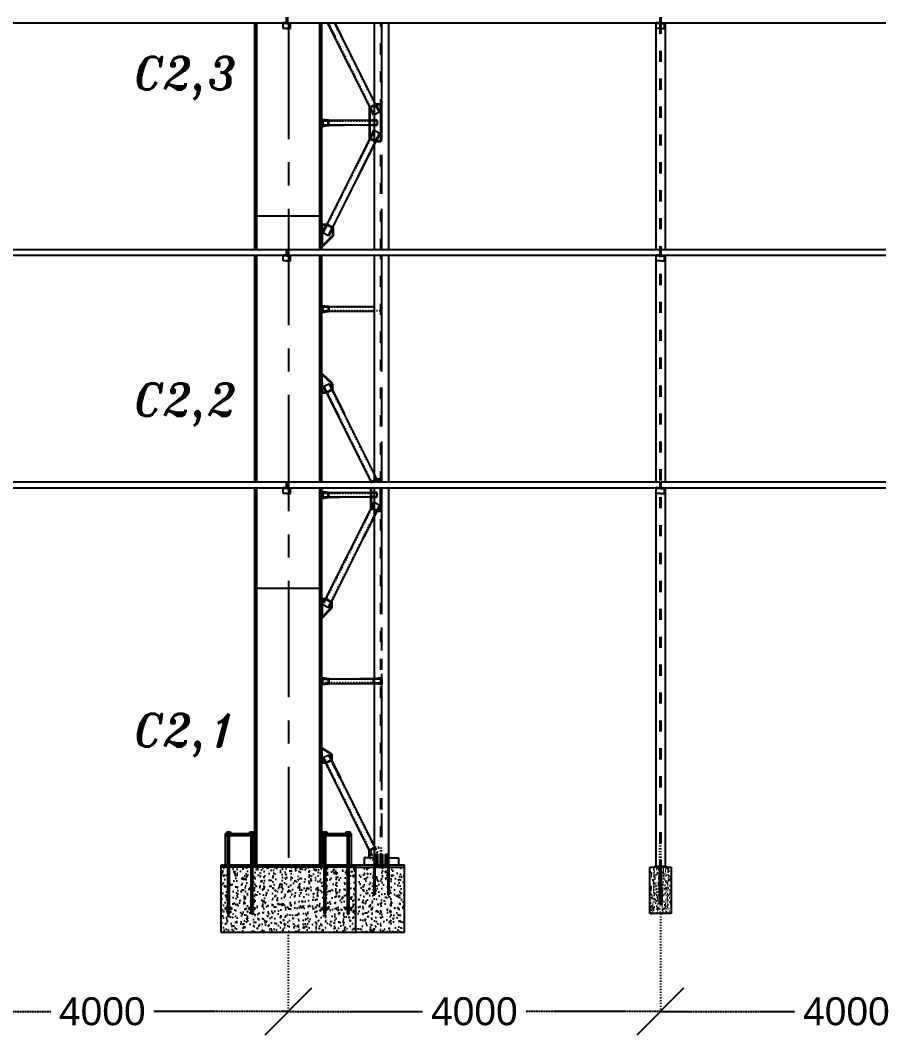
# Model space of a CAD drawing. Header units: inches. Extents: x -15 to 1885144, y -42615 to 866270.
# Drawn here: x 1657153 to 1666381, y 146264 to 157170 of the extents above; entities that cross this region are included whole.
import ezdxf

# ---------------------------------------------------------------- set-up
doc = ezdxf.new("R2010")
doc.units = ezdxf.units.IN
doc.header["$LTSCALE"] = 100
doc.header["$MEASUREMENT"] = 0
for name, pattern in [('CENTER', [2, 1.25, -0.25, 0.25, -0.25]), ('dash line', [30, 12, -18]), ('PHANTOM2', [1.25, 0.625, -0.125, 0.125, -0.125, 0.125, -0.125])]:
    doc.linetypes.add(name, pattern=pattern)
for name, color, linetype in [('axis', 8, 'PHANTOM2'), ('bolt', 1, 'Continuous'), ('dimensions', 10, 'PHANTOM2'), ('layout', 7, 'Continuous'), ('pedestal', 9, 'Continuous'), ('purlins', 4, 'Continuous'), ('sections', 3, 'Continuous'), ('text', 3, 'Continuous')]:
    doc.layers.add(name, color=color, linetype=linetype)
doc.layers.add('gusset plate', color=1, linetype='Continuous', lineweight=35)
doc.layers.add('weld', color=2, linetype='Continuous', lineweight=35)
doc.styles.get("Standard").update_dxf_attribs({"font": 'arial.ttf'})
doc.styles.add('TEXT-3', font='ITALICT.shx', dxfattribs={"height": 350})
doc.dimstyles.new('Dim_1', dxfattribs={"dimtxt": 300, "dimasz": 500, "dimexe": 0.0625, "dimexo": 0.0625, "dimgap": 100, "dimtad": 0, "dimtih": 1, "dimtoh": 1, "dimdec": 0, "dimzin": 0, "dimdsep": 46, "dimtxsty": 'Standard', "dimblk": 'OBLIQUE', "dimcen": 0.09, "dimclrd": 256, "dimclre": 256, "dimclrt": 256, "dimadec": 0, "dimazin": 0, "dimtm": 1e-09, "dimtfac": 1, "dimtdec": 0, "dimtofl": 0, "dimtmove": 0, "dimatfit": 3, "dimfxl": 1, "dimtfillclr": 256, "dimtolj": 1, "dimtzin": 0, "dimlwe": -1, "dimarcsym": 0})

# ---------------------------------------------------------------- blocks, each defined once
blk = doc.blocks.new('_Oblique')
at = {"color": 0, "linetype": 'ByBlock', "lineweight": -2}
blk.add_line((-0.5, -0.5), (0.5, 0.5), dxfattribs=at)
blk = doc.blocks.new('*D1392')
at = {"layer": 'Defpoints', "color": 0, "ltscale": 0.01, "transparency": 16777216}
for p in [(1656034, 147575), (1660034, 147366), (1660034, 146514)]:
    blk.add_point(p, dxfattribs=at)
at = {"layer": 'dimensions', "linetype": 'dash line', "ltscale": 0.01, "transparency": 16777216}
for p, q in [((1656034, 147575), (1656034, 146514)), ((1660034, 147366), (1660034, 146514))]:
    blk.add_line(p, q, dxfattribs=at)
at = {"layer": 'dimensions', "lineweight": -2, "ltscale": 0.01, "transparency": 16777216}
for p, q in [((1656034, 146514), (1657480, 146514)), ((1660034, 146514), (1658587, 146514))]:
    blk.add_line(p, q, dxfattribs=at)
at = {"layer": 'dimensions', "lineweight": -2, "ltscale": 0.01, "transparency": 16777216, "xscale": 500, "yscale": 500, "zscale": 500, "rotation": 180}
blk.add_blockref('_Oblique', (1656034, 146514), dxfattribs=at)
at = {"layer": 'dimensions', "lineweight": -2, "ltscale": 0.01, "transparency": 16777216, "xscale": 500, "yscale": 500, "zscale": 500}
blk.add_blockref('_Oblique', (1660034, 146514), dxfattribs=at)
at = {"layer": 'dimensions', "ltscale": 0.01, "transparency": 16777216, "insert": (1658034, 146514), "char_height": 300, "attachment_point": 5}
blk.add_mtext('\\A1;4000', dxfattribs=at)
blk = doc.blocks.new('*D1393')
at = {"layer": 'Defpoints', "color": 0, "ltscale": 0.01, "transparency": 16777216}
for p in [(1664034, 147566), (1660034, 147366), (1664034, 146514)]:
    blk.add_point(p, dxfattribs=at)
at = {"layer": 'dimensions', "linetype": 'dash line', "ltscale": 0.01, "transparency": 16777216}
for p, q in [((1664034, 147566), (1664034, 146514)), ((1660034, 147366), (1660034, 146514))]:
    blk.add_line(p, q, dxfattribs=at)
at = {"layer": 'dimensions', "lineweight": -2, "ltscale": 0.01, "transparency": 16777216}
for p, q in [((1660034, 146514), (1661481, 146514)), ((1664034, 146514), (1662588, 146514))]:
    blk.add_line(p, q, dxfattribs=at)
at = {"layer": 'dimensions', "lineweight": -2, "ltscale": 0.01, "transparency": 16777216, "xscale": 500, "yscale": 500, "zscale": 500, "rotation": 180}
blk.add_blockref('_Oblique', (1660034, 146514), dxfattribs=at)
at = {"layer": 'dimensions', "lineweight": -2, "ltscale": 0.01, "transparency": 16777216, "xscale": 500, "yscale": 500, "zscale": 500}
blk.add_blockref('_Oblique', (1664034, 146514), dxfattribs=at)
at = {"layer": 'dimensions', "ltscale": 0.01, "transparency": 16777216, "insert": (1662034, 146514), "char_height": 300, "attachment_point": 5}
blk.add_mtext('\\A1;4000', dxfattribs=at)
blk = doc.blocks.new('*D1394')
at = {"layer": 'Defpoints', "color": 0, "ltscale": 0.01, "transparency": 16777216}
for p in [(1664034, 147566), (1668034, 147566), (1668034, 146514)]:
    blk.add_point(p, dxfattribs=at)
at = {"layer": 'dimensions', "linetype": 'dash line', "ltscale": 0.01, "transparency": 16777216}
for p, q in [((1664034, 147566), (1664034, 146514)), ((1668034, 147566), (1668034, 146514))]:
    blk.add_line(p, q, dxfattribs=at)
at = {"layer": 'dimensions', "lineweight": -2, "ltscale": 0.01, "transparency": 16777216}
for p, q in [((1664034, 146514), (1665481, 146514)), ((1668034, 146514), (1666588, 146514))]:
    blk.add_line(p, q, dxfattribs=at)
at = {"layer": 'dimensions', "lineweight": -2, "ltscale": 0.01, "transparency": 16777216, "xscale": 500, "yscale": 500, "zscale": 500, "rotation": 180}
blk.add_blockref('_Oblique', (1664034, 146514), dxfattribs=at)
at = {"layer": 'dimensions', "lineweight": -2, "ltscale": 0.01, "transparency": 16777216, "xscale": 500, "yscale": 500, "zscale": 500}
blk.add_blockref('_Oblique', (1668034, 146514), dxfattribs=at)
at = {"layer": 'dimensions', "ltscale": 0.01, "transparency": 16777216, "insert": (1666034, 146514), "char_height": 300, "attachment_point": 5}
blk.add_mtext('\\A1;4000', dxfattribs=at)

msp = doc.modelspace()

# ---------------------------------------------------------------- hatches: boundary and pattern name
at = {"layer": 'bolt', "ltscale": 0.01}
h = msp.add_hatch(color=256, dxfattribs=at)
h.dxf.hatch_style = 1
h.paths.add_polyline_path([(1664044.295, 148066.301), (1664044.295, 148076.301), (1664024.295, 148076.301), (1664024.295, 148066.301)])
at = {"layer": 'pedestal', "ltscale": 10}
h = msp.add_hatch(dxfattribs=at)
h.set_pattern_fill('AR-CONC', color=256, scale=19)
h.set_pattern_definition([(50, (715496.27, 105291.01), (136.279435, -11.922906), [14.25, -156.75]), (355, (715496.27, 105291.01), (-26.362753, 142.916505), [11.4, -125.4]), (100.451444, (715507.62, 105290.02), (109.91668, 130.993598), [12.110636, -133.217001]), (46.1842, (715496.27, 105329.01), (202.775853, -31.448663), [21.375, -235.125]), (96.635635, (715513.16, 105326.4), (177.58577, 185.082534), [18.165965, -199.825614]), (351.184164, (715496.27, 105329.01), (177.58577, 185.082534), [17.1, -188.1]), (21, (715515.27, 105319.51), (113.41234, -76.497589), [14.25, -156.75]), (326, (715515.27, 105319.51), (46.229913, 137.778509), [11.4, -125.4]), (71.451445, (715524.72, 105313.14), (159.642252, 61.280919), [12.110636, -133.217001]), (37.5, (715496.266, 105291.013), (2.3103725, 63.2498322), [0, -123.88, 0, -127.3, 0, -125.875]), (7.5, (715496.266, 105291.01), (49.983212, 74.9382253), [0, -72.58, 0, -121.03, 0, -47.975]), (327.5, (715453.896, 105291.013), (101.426263, -4.2854256), [0, -47.5, 0, -148.2, 0, -196.65]), (317.5, (715434.9, 105291.01), (110.805372, 19.019947), [0, -61.75, 0, -98.42, 0, -139.65])])
h.paths.add_polyline_path([(1660416.378, 147611.301), (1660394.878, 147611.301), (1660394.878, 147631.301), (1660416.378, 147631.301), (1660416.378, 148031.301), (1660416.378, 148066.301), (1659652.378, 148066.301), (1659652.378, 148031.301), (1659652.378, 147631.301), (1659673.878, 147631.301), (1659673.878, 147611.301), (1659652.378, 147611.301), (1659652.378, 147566.301), (1659630.378, 147566.301), (1659630.378, 147611.301), (1659608.878, 147611.301), (1659608.878, 147631.301), (1659630.378, 147631.301), (1659630.378, 148031.301), (1659630.378, 148066.301), (1659403.378, 148066.301), (1659403.378, 148031.301), (1659403.378, 147631.301), (1659424.878, 147631.301), (1659424.878, 147611.301), (1659403.378, 147611.301), (1659403.378, 147566.301), (1659381.378, 147566.301), (1659381.378, 147611.301), (1659359.878, 147611.301), (1659359.878, 147631.301), (1659381.378, 147631.301), (1659381.378, 148031.301), (1659381.378, 148066.301), (1659309.378, 148066.301), (1659309.378, 147366.301), (1660759.378, 147366.301), (1660759.378, 148066.301), (1660687.378, 148066.301), (1660687.378, 147631.301), (1660708.878, 147631.301), (1660708.878, 147611.301), (1660687.378, 147611.301), (1660687.378, 147566.301), (1660665.378, 147566.301), (1660665.378, 147611.301), (1660643.878, 147611.301), (1660643.878, 147631.301), (1660665.378, 147631.301), (1660665.378, 148066.301), (1660438.378, 148066.301), (1660438.378, 148031.301), (1660438.378, 147631.301), (1660459.878, 147631.301), (1660459.878, 147611.301), (1660438.378, 147611.301), (1660438.378, 147566.301), (1660416.378, 147566.301)])
h = msp.add_hatch(dxfattribs=at)
h.set_pattern_fill('AR-CONC', color=256, scale=19)
h.set_pattern_definition([(50, (718811.68, 105513.24), (136.279435, -11.922906), [14.25, -156.75]), (355, (718811.68, 105513.24), (-26.362753, 142.916505), [11.4, -125.4]), (100.451444, (718823.03, 105512.25), (109.91668, 130.993598), [12.110636, -133.217001]), (46.1842, (718811.68, 105551.24), (202.775853, -31.448663), [21.375, -235.125]), (96.635635, (718828.58, 105548.62), (177.58577, 185.082534), [18.165965, -199.825614]), (351.184164, (718811.68, 105551.24), (177.58577, 185.082534), [17.1, -188.1]), (21, (718830.68, 105541.74), (113.41234, -76.497589), [14.25, -156.75]), (326, (718830.68, 105541.74), (46.229913, 137.778509), [11.4, -125.4]), (71.451445, (718840.13, 105535.37), (159.642252, 61.280919), [12.110636, -133.217001]), (37.5, (718811.677, 105513.244), (2.3103725, 63.2498322), [0, -123.88, 0, -127.3, 0, -125.875]), (7.5, (718811.68, 105513.244), (49.983212, 74.9382253), [0, -72.58, 0, -121.03, 0, -47.975]), (327.5, (718769.307, 105513.244), (101.426263, -4.2854256), [0, -47.5, 0, -148.2, 0, -196.65]), (317.5, (718750.31, 105513.24), (110.805372, 19.019947), [0, -61.75, 0, -98.42, 0, -139.65])])
h.paths.add_polyline_path([(1661284.378, 148066.301), (1661114.378, 148066.301), (1661114.378, 147766.301), (1661104.378, 147766.301), (1661104.378, 148066.301), (1660964.378, 148066.301), (1660964.378, 147766.301), (1660954.378, 147766.301), (1660954.378, 148066.301), (1660784.378, 148066.301), (1660784.378, 147366.301), (1661284.378, 147366.301)])
at = {"layer": 'pedestal', "ltscale": 0.01}
h = msp.add_hatch(dxfattribs=at)
h.set_pattern_fill('AR-CONC', color=256, scale=10)
h.set_pattern_definition([(50, (713453.67, 103204.605), (71.7260183, -6.2752135), [7.5, -82.5]), (355, (713453.67, 103204.605), (-13.8751334, 75.2192134), [6, -66]), (100.4514445, (713459.65, 103204.08), (57.8508847, 68.943999), [6.374019, -70.114211]), (46.1842, (713453.67, 103224.605), (106.724133, -16.551928), [11.25, -123.75]), (96.635635, (713462.56, 103223.23), (93.466195, 97.41186), [9.561034, -105.171376]), (351.184164, (713453.67, 103224.6), (93.466195, 97.41186), [9, -99]), (21, (713463.67, 103219.605), (59.6907052, -40.261889), [7.5, -82.5]), (326, (713463.67, 103219.605), (24.331533, 72.5150045), [6, -66]), (71.451445, (713468.644, 103216.25), (84.0222377, 32.2531153), [6.374019, -70.114211]), (37.5, (713453.67, 103204.605), (1.2159855, 33.2893854), [0, -65.2, 0, -67, 0, -66.25]), (7.5, (713453.67, 103204.605), (26.3069537, 39.4411712), [0, -38.2, 0, -63.7, 0, -25.25]), (327.5, (713431.37, 103204.605), (53.3822436, -2.2554872), [0, -25, 0, -78, 0, -103.5]), (317.5, (713421.37, 103204.605), (58.318617, 10.0104982), [0, -32.5, 0, -51.8, 0, -73.5])])
h.paths.add_polyline_path([(1664149.378, 147566.301), (1664149.378, 148066.301), (1664109.378, 148066.301), (1664044.295, 148066.301), (1664044.295, 147666.301), (1664024.295, 147666.301), (1664024.295, 148066.301), (1663959.378, 148066.301), (1663919.378, 148066.301), (1663919.378, 147566.301)])
at = {"layer": 'purlins', "ltscale": 0.01}
h = msp.add_hatch(color=256, dxfattribs=at)
h.dxf.hatch_style = 1
h.paths.add_polyline_path([(1659994.378, 157137.095), (1659994.378, 157143.095), (1660004.378, 157143.095), (1660004.378, 157137.095)])
h = msp.add_hatch(color=256, dxfattribs=at)
h.dxf.hatch_style = 1
h.paths.add_polyline_path([(1660044.378, 157137.095), (1660044.378, 157143.095), (1660034.378, 157143.095), (1660034.378, 157137.095)])
h = msp.add_hatch(color=256, dxfattribs=at)
h.dxf.hatch_style = 1
h.paths.add_polyline_path([(1664004.378, 157137.095), (1664004.378, 157143.095), (1664014.378, 157143.095), (1664014.378, 157137.095)])
h = msp.add_hatch(color=256, dxfattribs=at)
h.dxf.hatch_style = 1
h.paths.add_polyline_path([(1664064.378, 157137.095), (1664064.378, 157143.095), (1664054.378, 157143.095), (1664054.378, 157137.095)])
h = msp.add_hatch(color=256, dxfattribs=at)
h.dxf.hatch_style = 1
h.paths.add_polyline_path([(1659994.378, 154637.095), (1659994.378, 154643.095), (1660004.378, 154643.095), (1660004.378, 154637.095)])
h = msp.add_hatch(color=256, dxfattribs=at)
h.dxf.hatch_style = 1
h.paths.add_polyline_path([(1660044.378, 154637.095), (1660044.378, 154643.095), (1660034.378, 154643.095), (1660034.378, 154637.095)])
h = msp.add_hatch(color=256, dxfattribs=at)
h.dxf.hatch_style = 1
h.paths.add_polyline_path([(1664004.378, 154637.095), (1664004.378, 154643.095), (1664014.378, 154643.095), (1664014.378, 154637.095)])
h = msp.add_hatch(color=256, dxfattribs=at)
h.dxf.hatch_style = 1
h.paths.add_polyline_path([(1664064.378, 154637.095), (1664064.378, 154643.095), (1664054.378, 154643.095), (1664054.378, 154637.095)])
h = msp.add_hatch(color=256, dxfattribs=at)
h.dxf.hatch_style = 1
h.paths.add_polyline_path([(1659994.378, 152137.095), (1659994.378, 152143.095), (1660004.378, 152143.095), (1660004.378, 152137.095)])
h = msp.add_hatch(color=256, dxfattribs=at)
h.dxf.hatch_style = 1
h.paths.add_polyline_path([(1660044.378, 152137.095), (1660044.378, 152143.095), (1660034.378, 152143.095), (1660034.378, 152137.095)])
h = msp.add_hatch(color=256, dxfattribs=at)
h.dxf.hatch_style = 1
h.paths.add_polyline_path([(1664004.378, 152137.095), (1664004.378, 152143.095), (1664014.378, 152143.095), (1664014.378, 152137.095)])
h = msp.add_hatch(color=256, dxfattribs=at)
h.dxf.hatch_style = 1
h.paths.add_polyline_path([(1664064.378, 152137.095), (1664064.378, 152143.095), (1664054.378, 152143.095), (1664054.378, 152137.095)])

# ---------------------------------------------------------------- linework, layer by layer
at = {"layer": 'axis', "linetype": 'CENTER', "ltscale": 10}
for p, q in [((1660034.378, 157143.095), (1660034.378, 148166.301)), ((1661034.378, 157143.095), (1661034.378, 154703.095)), ((1661034.378, 154643.095), (1661034.378, 152203.095)), ((1661034.378, 152143.095), (1661034.378, 148086.301))]:
    msp.add_line(p, q, dxfattribs=at)
at = {"layer": 'axis', "ltscale": 0.01}
msp.add_line((1664029.378, 152203.095), (1664029.378, 152143.095), dxfattribs=at)
at = {"layer": 'bolt', "linetype": 'ByBlock'}
for p, q in [((1659371.378, 148426.301), (1659371.378, 148446.301)), ((1659371.378, 148446.301), (1659413.378, 148446.301)), ((1659413.378, 148446.301), (1659413.378, 148426.301)), ((1659620.378, 148426.301), (1659620.378, 148446.301)), ((1659620.378, 148446.301), (1659662.378, 148446.301)), ((1659662.378, 148446.301), (1659662.378, 148426.301)), ((1660406.378, 148426.301), (1660406.378, 148446.301)), ((1660406.378, 148446.301), (1660448.378, 148446.301)), ((1660448.378, 148446.301), (1660448.378, 148426.301)), ((1660655.378, 148426.301), (1660655.378, 148446.301)), ((1660655.378, 148446.301), (1660697.378, 148446.301)), ((1660697.378, 148446.301), (1660697.378, 148426.301)), ((1660416.378, 148426.301), (1660438.378, 148426.301)), ((1660665.378, 148426.301), (1660687.378, 148426.301)), ((1659359.878, 147631.301), (1659424.878, 147631.301)), ((1659359.878, 147611.301), (1659359.878, 147631.301)), ((1659424.878, 147611.301), (1659359.878, 147611.301)), ((1659424.878, 147631.301), (1659424.878, 147611.301)), ((1659608.878, 147631.301), (1659673.878, 147631.301)), ((1659608.878, 147611.301), (1659608.878, 147631.301)), ((1659673.878, 147611.301), (1659608.878, 147611.301)), ((1659673.878, 147631.301), (1659673.878, 147611.301)), ((1660394.878, 147631.301), (1660459.878, 147631.301)), ((1660394.878, 147611.301), (1660394.878, 147631.301)), ((1660459.878, 147611.301), (1660394.878, 147611.301)), ((1660459.878, 147631.301), (1660459.878, 147611.301)), ((1660643.878, 147631.301), (1660708.878, 147631.301)), ((1660643.878, 147611.301), (1660643.878, 147631.301)), ((1660708.878, 147611.301), (1660643.878, 147611.301)), ((1660708.878, 147631.301), (1660708.878, 147611.301))]:
    msp.add_line(p, q, dxfattribs=at)
at = {"layer": 'bolt', "linetype": 'dash line'}
for p, q in [((1659381.378, 148426.301), (1659381.378, 148406.301)), ((1659381.378, 148406.301), (1659381.378, 148086.301)), ((1659403.378, 148406.301), (1659403.378, 148426.301)), ((1659403.378, 148086.301), (1659403.378, 148406.301)), ((1659630.378, 148426.301), (1659630.378, 148406.301)), ((1659630.378, 148406.301), (1659630.378, 148086.301)), ((1659652.378, 148406.301), (1659652.378, 148426.301)), ((1659652.378, 148086.301), (1659652.378, 148406.301)), ((1660416.378, 148426.301), (1660416.378, 148406.301)), ((1660416.378, 148406.301), (1660416.378, 148086.301)), ((1660438.378, 148406.301), (1660438.378, 148426.301)), ((1660438.378, 148086.301), (1660438.378, 148406.301)), ((1660665.378, 148426.301), (1660665.378, 148406.301)), ((1660665.378, 148406.301), (1660665.378, 148086.301)), ((1660687.378, 148406.301), (1660687.378, 148426.301)), ((1660687.378, 148086.301), (1660687.378, 148406.301)), ((1659381.378, 148086.301), (1659381.378, 148031.301)), ((1659403.378, 148031.301), (1659403.378, 148086.301)), ((1659630.378, 148086.301), (1659630.378, 148031.301)), ((1659652.378, 148031.301), (1659652.378, 148086.301)), ((1660416.378, 148086.301), (1660416.378, 148031.301)), ((1660438.378, 148031.301), (1660438.378, 148086.301))]:
    msp.add_line(p, q, dxfattribs=at)
at = {"layer": 'bolt'}
for p, q in [((1659381.378, 148031.301), (1659381.378, 147566.301)), ((1659403.378, 147566.301), (1659403.378, 148031.301)), ((1659630.378, 148031.301), (1659630.378, 147566.301)), ((1659652.378, 147566.301), (1659652.378, 148031.301)), ((1660416.378, 148031.301), (1660416.378, 147566.301)), ((1660438.378, 147566.301), (1660438.378, 148031.301)), ((1660665.378, 148086.301), (1660665.378, 147566.301)), ((1660687.378, 147566.301), (1660687.378, 148086.301)), ((1659381.378, 147566.301), (1659403.378, 147566.301)), ((1659630.378, 147566.301), (1659652.378, 147566.301)), ((1660416.378, 147566.301), (1660438.378, 147566.301)), ((1660665.378, 147566.301), (1660687.378, 147566.301))]:
    msp.add_line(p, q, dxfattribs=at)
at = {"layer": 'bolt', "ltscale": 10}
for p, q in [((1660969.378, 148096.301), (1660949.378, 148096.301)), ((1660949.378, 148096.301), (1660949.378, 148086.301)), ((1660949.378, 148086.301), (1660954.378, 148086.301)), ((1660954.378, 148086.301), (1660954.378, 148096.301)), ((1660954.378, 148086.301), (1660954.378, 147766.301)), ((1660954.378, 148086.301), (1660964.378, 148086.301)), ((1660964.378, 148086.301), (1660964.378, 148096.301)), ((1660964.378, 148086.301), (1660964.378, 147766.301)), ((1660964.378, 148086.301), (1660969.378, 148086.301)), ((1660969.378, 148086.301), (1660969.378, 148096.301)), ((1661119.378, 148096.301), (1661099.378, 148096.301)), ((1661099.378, 148096.301), (1661099.378, 148086.301)), ((1661099.378, 148086.301), (1661104.378, 148086.301)), ((1661104.378, 148086.301), (1661104.378, 148096.301)), ((1661104.378, 148086.301), (1661104.378, 147766.301)), ((1661104.378, 148086.301), (1661114.378, 148086.301)), ((1661114.378, 148086.301), (1661114.378, 148096.301)), ((1661114.378, 148086.301), (1661114.378, 147766.301)), ((1661114.378, 148086.301), (1661119.378, 148086.301)), ((1661119.378, 148086.301), (1661119.378, 148096.301)), ((1660954.378, 147766.301), (1660964.378, 147766.301)), ((1661104.378, 147766.301), (1661114.378, 147766.301))]:
    msp.add_line(p, q, dxfattribs=at)
at = {"layer": 'bolt', "ltscale": 0.01}
for p, q in [((1664024.295, 148076.301), (1664024.295, 148066.301)), ((1664024.295, 148066.301), (1664024.295, 147666.301)), ((1664044.295, 148076.301), (1664044.295, 148066.301)), ((1664044.295, 147666.301), (1664044.295, 148066.301)), ((1664024.295, 147666.301), (1664044.295, 147666.301))]:
    msp.add_line(p, q, dxfattribs=at)
at = {"layer": 'gusset plate', "linetype": 'Continuous'}
for p, q in [((1660974.129, 156265.061), (1660911.519, 156233.756)), ((1660974.129, 156265.061), (1660911.519, 156233.756)), ((1660911.519, 155898.845), (1660911.519, 156233.756)), ((1661029.378, 156265.061), (1660974.129, 156265.061)), ((1661029.378, 156265.061), (1660974.129, 156265.061)), ((1660464.378, 156091.301), (1660394.378, 156101.301)), ((1660394.378, 156101.301), (1660394.378, 156031.301)), ((1660464.378, 156041.301), (1660464.378, 156091.301)), ((1660394.378, 156031.301), (1660464.378, 156041.301)), ((1660974.129, 155867.54), (1660911.519, 155898.845)), ((1661029.378, 155867.751), (1660973.707, 155867.751)), ((1660394.378, 154974.006), (1660449.099, 154974.006)), ((1660449.099, 154974.006), (1660511.709, 154942.701)), ((1660511.709, 154942.701), (1660511.709, 154853.258)), ((1660394.378, 154101.301), (1660394.378, 154031.301)), ((1660464.378, 154091.301), (1660464.378, 154041.301)), ((1660394.378, 153271.455), (1660394.378, 153167.54)), ((1660394.378, 153271.455), (1660394.378, 153167.54)), ((1660507.237, 153266.26), (1660507.237, 153198.845)), ((1660507.237, 153266.26), (1660507.237, 153198.845)), ((1660394.378, 153167.54), (1660444.627, 153167.54)), ((1660394.378, 153167.54), (1660444.627, 153167.54)), ((1660444.627, 153167.54), (1660507.237, 153198.845)), ((1660444.627, 153167.54), (1660507.237, 153198.845)), ((1660925.463, 152203.095), (1660925.463, 152205.868)), ((1660925.463, 151926.733), (1660925.463, 152143.095)), ((1661029.378, 152203.095), (1661029.378, 152237.173)), ((1661029.378, 151933.055), (1661029.378, 152143.095)), ((1660464.378, 152091.301), (1660394.378, 152101.301)), ((1660394.378, 152101.301), (1660394.378, 152031.301)), ((1660394.378, 152031.301), (1660464.378, 152041.301)), ((1660464.378, 152041.301), (1660464.378, 152091.301)), ((1660498.293, 150915.868), (1660498.293, 150853.258)), ((1660394.378, 150101.301), (1660394.378, 150031.301)), ((1660954.378, 150091.301), (1661034.378, 150101.301)), ((1660954.378, 150041.301), (1660954.378, 150091.301)), ((1661034.378, 150101.301), (1661034.378, 150031.301)), ((1661034.378, 150031.301), (1660954.378, 150041.301)), ((1660435.683, 149185.428), (1660498.293, 149216.733)), ((1660498.293, 149280.399), (1660498.293, 149216.733)), ((1660968.073, 148277.173), (1660905.463, 148245.868)), ((1660905.463, 148167.911), (1660905.463, 148245.868))]:
    msp.add_line(p, q, dxfattribs=at)
at = {"layer": 'gusset plate', "ltscale": 10}
for p, q in [((1661029.378, 156205.061), (1661029.378, 155927.751)), ((1660511.709, 154853.258), (1660394.378, 154734.006)), ((1660394.378, 154101.301), (1660464.378, 154091.301)), ((1660394.378, 154031.301), (1660464.378, 154041.301)), ((1660507.237, 153266.26), (1660394.378, 153367.54)), ((1660394.378, 150947.173), (1660394.378, 150747.173)), ((1660498.293, 150853.258), (1660394.378, 150747.173)), ((1660394.378, 150101.301), (1660464.378, 150091.301)), ((1660464.378, 150091.301), (1660464.378, 150041.301)), ((1660394.378, 150031.301), (1660464.378, 150041.301)), ((1660394.378, 149185.428), (1660394.378, 149345.428)), ((1660394.378, 149345.428), (1660498.293, 149280.399))]:
    msp.add_line(p, q, dxfattribs=at)
at = {"layer": 'gusset plate', "ltscale": 0.01}
for p, q in [((1660507.237, 153266.26), (1660394.378, 153367.54)), ((1660435.683, 150947.173), (1660394.378, 150947.173)), ((1660498.293, 150915.868), (1660435.683, 150947.173))]:
    msp.add_line(p, q, dxfattribs=at)
at = {"layer": 'gusset plate', "linetype": 'Continuous', "ltscale": 0.01}
for p, q in [((1660925.463, 152205.868), (1660988.073, 152237.173)), ((1660988.073, 152237.173), (1661029.378, 152237.173)), ((1660925.463, 151926.733), (1660988.073, 151895.428)), ((1660988.073, 151895.428), (1661029.378, 151895.428)), ((1660435.683, 149185.428), (1660394.378, 149185.428))]:
    msp.add_line(p, q, dxfattribs=at)
at = {"layer": 'gusset plate', "linetype": 'dash line', "ltscale": 0.01}
for p, q in [((1660968.073, 148277.173), (1661029.378, 148277.173)), ((1661029.378, 148097.173), (1660905.463, 148167.911))]:
    msp.add_line(p, q, dxfattribs=at)
at = {"layer": 'layout', "ltscale": 10}
for p, q in [((1659674.378, 155066.301), (1659674.378, 157143.095)), ((1659694.378, 155066.301), (1659694.378, 157143.095)), ((1660374.378, 155066.301), (1660374.378, 157143.095)), ((1660394.378, 155066.301), (1660394.378, 157143.095)), ((1660959.378, 154703.095), (1660959.378, 157143.095)), ((1661109.378, 157143.095), (1661109.378, 154703.095)), ((1659674.378, 155066.301), (1659694.378, 155066.301)), ((1659674.378, 154703.095), (1659674.378, 155066.301)), ((1659694.378, 155066.301), (1660374.378, 155066.301)), ((1659694.378, 154703.095), (1659694.378, 155066.301)), ((1660374.378, 155066.301), (1660394.378, 155066.301)), ((1660374.378, 154703.095), (1660374.378, 155066.301)), ((1660394.378, 154703.095), (1660394.378, 155066.301)), ((1659674.378, 152203.095), (1659674.378, 154643.095)), ((1659694.378, 152203.095), (1659694.378, 154643.095)), ((1660374.378, 152203.095), (1660374.378, 154643.095)), ((1660394.378, 152203.095), (1660394.378, 154643.095)), ((1660959.378, 152203.095), (1660959.378, 154643.095)), ((1661109.378, 154643.095), (1661109.378, 152203.095)), ((1659674.378, 151066.301), (1659674.378, 152143.095)), ((1659694.378, 151066.301), (1659694.378, 152143.095)), ((1660374.378, 151066.301), (1660374.378, 152143.095)), ((1660394.378, 151066.301), (1660394.378, 152143.095)), ((1660959.378, 148086.301), (1660959.378, 152149.218)), ((1661109.378, 152143.095), (1661109.378, 148086.301)), ((1659674.378, 148086.301), (1659674.378, 151066.301)), ((1659674.378, 151066.301), (1659694.378, 151066.301)), ((1659694.378, 148086.301), (1659694.378, 151066.301)), ((1659694.378, 151066.301), (1660374.378, 151066.301)), ((1660374.378, 148086.301), (1660374.378, 151066.301)), ((1660374.378, 151066.301), (1660394.378, 151066.301)), ((1660394.378, 148086.301), (1660394.378, 151066.301)), ((1661109.378, 148066.301), (1660959.378, 148066.301))]:
    msp.add_line(p, q, dxfattribs=at)
at = {"layer": 'layout', "linetype": 'dash line', "ltscale": 0.1}
for p, q in [((1661029.378, 154703.095), (1661029.378, 157143.095)), ((1661039.378, 154703.095), (1661039.378, 157143.095)), ((1664029.378, 157143.095), (1664029.378, 148066.301)), ((1664039.378, 157143.095), (1664039.378, 148066.301)), ((1661029.378, 152203.095), (1661029.378, 154643.095)), ((1661039.378, 152203.095), (1661039.378, 154643.095)), ((1661029.378, 148086.301), (1661029.378, 152143.095)), ((1661039.378, 148086.301), (1661039.378, 152143.095))]:
    msp.add_line(p, q, dxfattribs=at)
at = {"layer": 'layout', "ltscale": 0.01}
for p, q in [((1663984.378, 157143.095), (1663984.378, 154703.095)), ((1664084.378, 157143.095), (1664084.378, 154703.095)), ((1663984.378, 154643.095), (1663984.378, 152203.095)), ((1664084.378, 154643.095), (1664084.378, 152203.095)), ((1663984.378, 152143.095), (1663984.378, 148066.301)), ((1664084.378, 152143.095), (1664084.378, 148066.301))]:
    msp.add_line(p, q, dxfattribs=at)
at = {"layer": 'pedestal', "ltscale": 10}
for p, q in [((1659309.378, 148066.301), (1659309.378, 147366.301)), ((1660759.378, 147366.301), (1660759.378, 148086.301)), ((1661284.378, 147366.301), (1661284.378, 148066.301)), ((1659309.378, 147366.301), (1660759.378, 147366.301)), ((1660251.173, 147366.301), (1660759.378, 147366.301)), ((1660251.173, 147366.301), (1661284.378, 147366.301))]:
    msp.add_line(p, q, dxfattribs=at)
at = {"layer": 'pedestal', "ltscale": 0.01}
for p, q in [((1663919.378, 147566.301), (1663919.378, 148066.301)), ((1663919.378, 148066.301), (1663969.378, 148066.301)), ((1664099.378, 148066.301), (1664149.378, 148066.301)), ((1664149.378, 148066.301), (1664149.378, 147566.301)), ((1664149.378, 147566.301), (1663919.378, 147566.301))]:
    msp.add_line(p, q, dxfattribs=at)
at = {"layer": 'purlins', "ltscale": 0.01}
for p, q in [((1660014.378, 157143.095), (1660014.378, 157203.095)), ((1660024.378, 157203.095), (1660024.378, 157143.095)), ((1664029.378, 157203.095), (1664029.378, 157143.095)), ((1664039.378, 157203.095), (1664039.378, 157143.095)), ((1656039.378, 157143.095), (1663989.378, 157143.095)), ((1659979.378, 157137.095), (1659979.378, 157143.095)), ((1660019.378, 157143.095), (1659979.378, 157143.095)), ((1660019.378, 157137.095), (1659979.378, 157137.095)), ((1659979.378, 157083.095), (1659979.378, 157137.095)), ((1660024.378, 157083.095), (1659979.378, 157083.095)), ((1659994.378, 157143.095), (1659994.378, 157137.095)), ((1660004.378, 157143.095), (1660004.378, 157137.095)), ((1660014.378, 157083.095), (1660059.378, 157083.095)), ((1660019.378, 157143.095), (1660059.378, 157143.095)), ((1660019.378, 157137.095), (1660059.378, 157137.095)), ((1660034.378, 157143.095), (1660034.378, 157137.095)), ((1660044.378, 157143.095), (1660044.378, 157137.095)), ((1660059.378, 157137.095), (1660059.378, 157143.095)), ((1660059.378, 157083.095), (1660059.378, 157137.095)), ((1663989.378, 157137.095), (1663989.378, 157143.095)), ((1664034.378, 157143.095), (1663989.378, 157143.095)), ((1664034.378, 157137.095), (1663989.378, 157137.095)), ((1663989.378, 157083.095), (1663989.378, 157137.095)), ((1664034.378, 157083.095), (1663989.378, 157083.095)), ((1664004.378, 157143.095), (1664004.378, 157137.095)), ((1664014.378, 157143.095), (1664014.378, 157137.095)), ((1664034.378, 157143.095), (1668034.378, 157143.095)), ((1664034.378, 157137.095), (1664079.378, 157137.095)), ((1664034.378, 157083.095), (1664079.378, 157083.095)), ((1664039.378, 157143.095), (1664079.378, 157143.095)), ((1664054.378, 157143.095), (1664054.378, 157137.095)), ((1664064.378, 157143.095), (1664064.378, 157137.095)), ((1664079.378, 157137.095), (1664079.378, 157143.095)), ((1664079.378, 157083.095), (1664079.378, 157137.095)), ((1664029.378, 154703.095), (1656039.378, 154703.095)), ((1660014.378, 154643.095), (1660014.378, 154703.095)), ((1660024.378, 154703.095), (1660024.378, 154643.095)), ((1664029.378, 154703.095), (1664029.378, 154643.095)), ((1668029.371, 154703.095), (1664039.378, 154703.095)), ((1664039.378, 154703.095), (1664039.378, 154643.095)), ((1656039.378, 154643.095), (1663989.378, 154643.095)), ((1659979.378, 154637.095), (1659979.378, 154643.095)), ((1660019.378, 154643.095), (1659979.378, 154643.095)), ((1660019.378, 154637.095), (1659979.378, 154637.095)), ((1659979.378, 154583.095), (1659979.378, 154637.095)), ((1660024.378, 154583.095), (1659979.378, 154583.095)), ((1659994.378, 154643.095), (1659994.378, 154637.095)), ((1660004.378, 154643.095), (1660004.378, 154637.095)), ((1660014.378, 154583.095), (1660059.378, 154583.095)), ((1660019.378, 154643.095), (1660059.378, 154643.095)), ((1660019.378, 154637.095), (1660059.378, 154637.095)), ((1660034.378, 154643.095), (1660034.378, 154637.095)), ((1660044.378, 154643.095), (1660044.378, 154637.095)), ((1660059.378, 154637.095), (1660059.378, 154643.095)), ((1660059.378, 154583.095), (1660059.378, 154637.095)), ((1663989.378, 154637.095), (1663989.378, 154643.095)), ((1664034.378, 154643.095), (1663989.378, 154643.095)), ((1664034.378, 154637.095), (1663989.378, 154637.095)), ((1663989.378, 154583.095), (1663989.378, 154637.095)), ((1664034.378, 154583.095), (1663989.378, 154583.095)), ((1664004.378, 154643.095), (1664004.378, 154637.095)), ((1664014.378, 154643.095), (1664014.378, 154637.095)), ((1664034.378, 154643.095), (1668034.378, 154643.095)), ((1664034.378, 154637.095), (1664079.378, 154637.095)), ((1664034.378, 154583.095), (1664079.378, 154583.095)), ((1664039.378, 154643.095), (1664079.378, 154643.095)), ((1664054.378, 154643.095), (1664054.378, 154637.095)), ((1664064.378, 154643.095), (1664064.378, 154637.095)), ((1664079.378, 154637.095), (1664079.378, 154643.095)), ((1664079.378, 154583.095), (1664079.378, 154637.095)), ((1664029.378, 152203.095), (1656039.378, 152203.095)), ((1656039.378, 152143.095), (1663989.378, 152143.095)), ((1659979.378, 152137.095), (1659979.378, 152143.095)), ((1660019.378, 152143.095), (1659979.378, 152143.095)), ((1659994.378, 152143.095), (1659994.378, 152137.095)), ((1660004.378, 152143.095), (1660004.378, 152137.095)), ((1660014.378, 152143.095), (1660014.378, 152203.095)), ((1660019.378, 152143.095), (1660059.378, 152143.095)), ((1660024.378, 152203.095), (1660024.378, 152143.095)), ((1660034.378, 152143.095), (1660034.378, 152137.095)), ((1660044.378, 152143.095), (1660044.378, 152137.095)), ((1660059.378, 152137.095), (1660059.378, 152143.095)), ((1663989.378, 152137.095), (1663989.378, 152143.095)), ((1664034.378, 152143.095), (1663989.378, 152143.095)), ((1664004.378, 152143.095), (1664004.378, 152137.095)), ((1664014.378, 152143.095), (1664014.378, 152137.095)), ((1664029.378, 152203.095), (1664029.378, 152143.095)), ((1664034.378, 152143.095), (1668034.378, 152143.095)), ((1668029.371, 152203.095), (1664039.378, 152203.095)), ((1664039.378, 152203.095), (1664039.378, 152143.095)), ((1664039.378, 152143.095), (1664079.378, 152143.095)), ((1664054.378, 152143.095), (1664054.378, 152137.095)), ((1664064.378, 152143.095), (1664064.378, 152137.095)), ((1664079.378, 152137.095), (1664079.378, 152143.095)), ((1660019.378, 152137.095), (1659979.378, 152137.095)), ((1659979.378, 152083.095), (1659979.378, 152137.095)), ((1660024.378, 152083.095), (1659979.378, 152083.095)), ((1660014.378, 152083.095), (1660059.378, 152083.095)), ((1660019.378, 152137.095), (1660059.378, 152137.095)), ((1660059.378, 152083.095), (1660059.378, 152137.095)), ((1664034.378, 152137.095), (1663989.378, 152137.095)), ((1663989.378, 152083.095), (1663989.378, 152137.095)), ((1664034.378, 152083.095), (1663989.378, 152083.095)), ((1664034.378, 152137.095), (1664079.378, 152137.095)), ((1664034.378, 152083.095), (1664079.378, 152083.095)), ((1664079.378, 152083.095), (1664079.378, 152137.095))]:
    msp.add_line(p, q, dxfattribs=at)
at = {"layer": 'sections', "linetype": 'Continuous'}
for p, q in [((1660951.768, 156153.258), (1660456.849, 157143.095)), ((1660456.849, 157143.095), (1660537.277, 156982.239)), ((1661014.378, 156184.563), (1660535.112, 157143.095)), ((1660535.112, 157143.095), (1660599.896, 157013.527)), ((1660951.768, 156153.258), (1661014.378, 156184.563)), ((1660404.378, 156091.301), (1660404.378, 156041.301)), ((1660447.237, 156091.301), (1660627.322, 156091.301)), ((1660990.86, 156091.301), (1660464.378, 156091.301)), ((1660990.86, 156091.301), (1660990.86, 156041.301)), ((1660404.378, 154884.563), (1660956.768, 155989.343)), ((1660447.237, 156041.301), (1660630.08, 156041.301)), ((1660990.86, 156041.301), (1660464.378, 156041.301)), ((1660956.768, 155989.343), (1660778.218, 155632.243)), ((1660956.768, 155989.343), (1660778.218, 155632.243)), ((1660956.768, 155989.343), (1661019.378, 155958.038)), ((1661019.378, 155958.038), (1660778.218, 155475.718)), ((1660466.988, 154853.258), (1660959.378, 155838.038)), ((1660466.988, 154853.258), (1660404.378, 154884.563)), ((1660404.378, 154091.301), (1660959.378, 154091.301)), ((1660404.378, 154041.301), (1660959.378, 154041.301)), ((1660475.932, 153261.455), (1660413.322, 153230.15)), ((1660475.932, 153261.455), (1660637.095, 152939.129)), ((1660475.932, 153261.455), (1660637.095, 152939.129)), ((1660413.322, 153230.15), (1660572.243, 152912.308)), ((1660413.322, 153230.15), (1660572.243, 152912.308)), ((1660926.849, 152203.095), (1660444.627, 153167.54)), ((1661005.112, 152203.095), (1660507.237, 153198.845)), ((1660956.768, 152143.258), (1660961.24, 152145.494)), ((1660404.378, 152091.301), (1660404.378, 152041.301)), ((1660447.237, 152091.301), (1660590.192, 152091.301)), ((1660447.237, 152041.301), (1660590.192, 152041.301)), ((1660975.645, 152091.301), (1660464.378, 152091.301)), ((1660972.047, 152041.301), (1660464.378, 152041.301)), ((1660985.463, 152091.301), (1660985.463, 152041.301)), ((1660413.322, 150902.451), (1660959.378, 151994.563)), ((1660947.824, 151971.455), (1660848.449, 151772.705)), ((1661010.434, 151940.15), (1660848.449, 151616.18)), ((1660956.768, 151989.343), (1661019.378, 151958.038)), ((1660475.932, 150871.146), (1660959.378, 151838.038)), ((1660466.988, 150853.258), (1660404.378, 150884.563)), ((1660404.378, 150041.301), (1660404.378, 150091.301)), ((1660417.795, 150091.301), (1660954.378, 150091.301)), ((1660981.519, 150091.301), (1660802.945, 150091.301)), ((1661024.378, 150091.301), (1661024.378, 150041.301)), ((1660417.795, 150041.301), (1660954.378, 150041.301)), ((1660981.519, 150041.301), (1660799.648, 150041.301)), ((1660471.46, 149270.399), (1660408.85, 149239.094)), ((1660413.322, 149230.15), (1660531.688, 148993.419)), ((1660475.932, 149261.455), (1660594.298, 149024.724)), ((1660959.378, 148294.563), (1660498.293, 149216.733)), ((1660706.333, 148644.129), (1660435.683, 149185.428)), ((1660932.296, 148192.202), (1660706.333, 148644.129))]:
    msp.add_line(p, q, dxfattribs=at)
at = {"layer": 'sections', "linetype": 'dash line', "ltscale": 0.01}
for p, q in [((1660956.24, 156155.494), (1660462.44, 157143.095)), ((1660462.44, 157143.095), (1660541.75, 156984.474)), ((1661009.906, 156182.327), (1660529.522, 157143.095)), ((1660529.522, 157143.095), (1660595.423, 157011.292)), ((1660404.378, 156091.301), (1660404.378, 156087.301)), ((1660404.378, 156087.301), (1660627.543, 156087.301)), ((1660464.378, 156087.301), (1660990.86, 156087.301)), ((1660404.378, 156044.301), (1660629.914, 156044.301)), ((1660408.85, 154882.327), (1660959.378, 155983.383)), ((1660464.378, 156045.301), (1660990.86, 156045.301)), ((1660961.24, 155987.107), (1660778.218, 155621.063)), ((1660961.24, 155987.107), (1660778.218, 155621.063)), ((1661014.906, 155960.274), (1660778.218, 155486.899)), ((1660959.378, 154087.301), (1660404.378, 154087.301)), ((1661024.378, 154045.301), (1660404.378, 154045.301)), ((1660999.522, 152203.095), (1660471.46, 153259.218)), ((1660417.795, 153232.386), (1660576.875, 152914.224)), ((1660417.795, 153232.386), (1660576.875, 152914.224)), ((1660932.44, 152203.095), (1660449.099, 153169.776)), ((1660961.24, 152145.494), (1660959.378, 152149.218)), ((1660404.378, 152091.301), (1660404.378, 152087.301)), ((1660404.378, 152087.301), (1660975.645, 152087.301)), ((1660404.378, 152045.301), (1660972.047, 152045.301)), ((1660408.85, 150882.327), (1660959.378, 151983.383)), ((1660961.24, 151987.107), (1660848.449, 151761.525)), ((1661014.906, 151960.274), (1660848.449, 151627.36)), ((1660462.516, 150855.494), (1660959.378, 151849.218)), ((1661024.378, 150087.301), (1660417.795, 150087.301)), ((1661024.378, 150091.301), (1661024.378, 150087.301)), ((1660954.378, 150045.301), (1660417.795, 150045.301)), ((1660413.322, 149241.33), (1660536.16, 148995.655)), ((1660466.988, 149268.163), (1660591.25, 149019.638)), ((1660762.761, 148676.618), (1660493.821, 149214.497)), ((1660710.673, 148646.628), (1660440.155, 149187.664)), ((1660990.434, 148221.271), (1660762.761, 148676.618)), ((1660936.768, 148194.438), (1660710.673, 148646.628)), ((1660932.296, 148192.202), (1660994.906, 148223.507)), ((1660994.906, 148223.507), (1660959.378, 148294.563)), ((1664029.295, 148076.301), (1664029.295, 148321.095)), ((1664039.295, 148076.301), (1664039.295, 148321.095))]:
    msp.add_line(p, q, dxfattribs=at)
at = {"layer": 'sections', "ltscale": 10}
msp.add_line((1660404.378, 154091.301), (1660404.378, 154041.301), dxfattribs=at)
at = {"layer": 'sections'}
for p, q in [((1659674.378, 148086.301), (1659674.378, 149175.082)), ((1659694.378, 148086.301), (1659694.378, 149175.082)), ((1660374.378, 148086.301), (1660374.378, 149175.082)), ((1660394.378, 148086.301), (1660394.378, 149175.082)), ((1659359.378, 148406.301), (1659359.378, 148426.301)), ((1659359.378, 148426.301), (1659674.378, 148426.301)), ((1659359.378, 148086.301), (1659359.378, 148406.301)), ((1659359.378, 148406.301), (1659674.378, 148406.301)), ((1660394.378, 148426.301), (1660709.378, 148426.301)), ((1660394.378, 148406.301), (1660709.378, 148406.301)), ((1660709.378, 148426.301), (1660709.378, 148086.301)), ((1660959.378, 148166.301), (1660849.378, 148166.301)), ((1660849.378, 148166.301), (1660849.378, 148086.301)), ((1660969.378, 148086.301), (1660969.378, 148206.301)), ((1660969.378, 148206.301), (1660989.378, 148206.301)), ((1660989.378, 148206.301), (1660989.378, 148086.301)), ((1661024.378, 148086.301), (1661024.378, 148206.301)), ((1661024.378, 148206.301), (1661044.378, 148206.301)), ((1661044.378, 148206.301), (1661044.378, 148086.301)), ((1661079.378, 148086.301), (1661079.378, 148206.301)), ((1661079.378, 148206.301), (1661099.378, 148206.301)), ((1661099.378, 148206.301), (1661099.378, 148086.301)), ((1661109.378, 148166.301), (1661219.378, 148166.301)), ((1661219.378, 148166.301), (1661219.378, 148086.301)), ((1660759.378, 148086.301), (1659309.378, 148086.301)), ((1659309.378, 148086.301), (1659309.378, 148066.301)), ((1660759.378, 148066.301), (1659309.378, 148066.301)), ((1660687.378, 148066.301), (1660759.378, 148066.301)), ((1660687.378, 148066.301), (1661284.378, 148066.301)), ((1660759.378, 148086.301), (1660709.378, 148086.301)), ((1661284.378, 148086.301), (1660709.378, 148086.301)), ((1661284.378, 148066.301), (1661284.378, 148086.301))]:
    msp.add_line(p, q, dxfattribs=at)
at = {"layer": 'sections', "ltscale": 0.01}
for p, q in [((1663984.378, 148321.095), (1663984.378, 148076.301)), ((1664084.378, 148321.095), (1664084.378, 148076.301)), ((1663969.378, 148076.301), (1664099.378, 148076.301)), ((1663969.378, 148066.301), (1663969.378, 148076.301)), ((1664099.378, 148066.301), (1663969.378, 148066.301)), ((1664099.378, 148076.301), (1664099.378, 148066.301))]:
    msp.add_line(p, q, dxfattribs=at)
at = {"layer": 'weld', "linetype": 'Continuous', "ltscale": 0.01}
for p, q in [((1660951.768, 156153.258), (1660911.519, 156233.756)), ((1661014.378, 156184.563), (1660974.129, 156265.061)), ((1661014.378, 156184.563), (1660974.129, 156265.061)), ((1661029.378, 156205.061), (1661029.378, 156265.061)), ((1661029.378, 156205.061), (1661029.378, 156265.061)), ((1661029.378, 155927.751), (1661029.378, 155867.751)), ((1660475.932, 153261.455), (1660507.237, 153198.845)), ((1660475.932, 153261.455), (1660507.237, 153198.845)), ((1660413.322, 153230.15), (1660444.627, 153167.54)), ((1660413.322, 153230.15), (1660444.627, 153167.54)), ((1660926.849, 152203.095), (1660925.463, 152205.868)), ((1661005.112, 152203.095), (1660988.073, 152237.173)), ((1660956.768, 151989.343), (1660925.463, 151926.733)), ((1661019.378, 151958.038), (1660988.073, 151895.428)), ((1660466.988, 150853.258), (1660498.293, 150915.868)), ((1660408.85, 149239.094), (1660435.683, 149185.428)), ((1660471.46, 149270.399), (1660498.293, 149216.733)), ((1660932.296, 148192.202), (1660905.463, 148245.868))]:
    msp.add_line(p, q, dxfattribs=at)
at = {"layer": 'weld', "linetype": 'Continuous'}
for p, q in [((1660394.378, 156101.301), (1660394.378, 156031.301)), ((1660404.378, 156091.301), (1660464.378, 156091.301)), ((1660990.86, 156091.301), (1660930.86, 156091.301)), ((1660404.378, 156041.301), (1660464.378, 156041.301)), ((1660956.768, 155989.343), (1660911.519, 155898.845)), ((1660990.86, 156041.301), (1660930.86, 156041.301)), ((1661019.378, 155958.038), (1660974.129, 155867.54)), ((1660404.378, 154884.563), (1660449.099, 154974.006)), ((1660466.988, 154853.258), (1660511.709, 154942.701)), ((1660404.378, 154091.301), (1660464.378, 154091.301)), ((1660404.378, 154041.301), (1660464.378, 154041.301)), ((1660394.378, 152101.301), (1660394.378, 152031.301)), ((1660404.378, 152091.301), (1660464.378, 152091.301)), ((1660404.378, 152041.301), (1660464.378, 152041.301)), ((1660985.463, 152091.301), (1660925.463, 152091.301)), ((1660985.463, 152041.301), (1660925.463, 152041.301)), ((1660404.378, 150091.301), (1660464.378, 150091.301)), ((1661024.378, 150091.301), (1660954.378, 150091.301)), ((1661034.378, 150101.301), (1661034.378, 150031.301)), ((1660404.378, 150041.301), (1660464.378, 150041.301)), ((1661024.378, 150041.301), (1660954.378, 150041.301))]:
    msp.add_line(p, q, dxfattribs=at)
at = {"layer": 'weld', "ltscale": 10}
for p, q in [((1660394.378, 154974.006), (1660394.378, 154734.006)), ((1660394.378, 154101.301), (1660394.378, 154031.301)), ((1660394.378, 153167.54), (1660394.378, 153367.54)), ((1660394.378, 153167.54), (1660394.378, 153367.54)), ((1661029.378, 152237.173), (1661029.378, 152203.095)), ((1661029.378, 151895.428), (1661029.378, 151955.428)), ((1660394.378, 150947.173), (1660394.378, 150747.173)), ((1660394.378, 150101.301), (1660394.378, 150031.301)), ((1660394.378, 149185.428), (1660394.378, 149345.428)), ((1659674.378, 148406.301), (1659674.378, 148086.301)), ((1660394.378, 148406.301), (1660394.378, 148086.301)), ((1660969.378, 148206.301), (1660969.378, 148086.301)), ((1660989.378, 148206.301), (1660989.378, 148086.301)), ((1661024.378, 148206.301), (1661024.378, 148086.301)), ((1661044.378, 148206.301), (1661044.378, 148086.301)), ((1661079.378, 148206.301), (1661079.378, 148086.301)), ((1661099.378, 148206.301), (1661099.378, 148086.301)), ((1659359.378, 148086.301), (1659670.378, 148086.301)), ((1659714.378, 148086.301), (1660354.378, 148086.301)), ((1660398.378, 148086.301), (1660709.378, 148086.301))]:
    msp.add_line(p, q, dxfattribs=at)
at = {"layer": 'weld', "linetype": 'dash line', "ltscale": 0.01}
for p, q in [((1660994.906, 148223.507), (1660968.073, 148277.173)), ((1661029.378, 148277.173), (1661029.378, 148097.173))]:
    msp.add_line(p, q, dxfattribs=at)

# ---------------------------------------------------------------- texts
at = {"layer": 'text', "linetype": 'Continuous', "style": 'TEXT-3'}
for s, p in [('C2,3', (1658374.92, 156426.147)), ('C2,2', (1658374.92, 152916.279)), ('C2,1', (1658374.92, 149362.066))]:
    msp.add_text(s, height=350, dxfattribs=at).set_placement(p)

# ---------------------------------------------------------------- dimensions: what is measured, and where the dimension line sits
at = {"layer": 'dimensions', "ltscale": 0.01}
dim = msp.add_linear_dim(base=(1660034.378, 146513.77), p1=(1656033.575, 147575.014), p2=(1660034.378, 147366.301), text='4000', dimstyle='Dim_1', override={"dimtmove": 1}, dxfattribs=at)
dim.commit()
dim.dimension.update_dxf_attribs({"geometry": '*D1392', "text_midpoint": (1658033.977, 146513.77)})
for base, p1, p2, picture, middle in [((1664034.378, 146513.77), (1660034.378, 147366.301), (1664034.378, 147566.301), '*D1393', (1662034.378, 146513.77)), ((1668034.378, 146513.77), (1664034.378, 147566.301), (1668034.378, 147566.301), '*D1394', (1666034.378, 146513.77))]:
    dim = msp.add_linear_dim(base=base, p1=p1, p2=p2, dimstyle='Dim_1', override={"dimtmove": 1}, dxfattribs=at)
    dim.commit()
    dim.dimension.update_dxf_attribs({"geometry": picture, "text_midpoint": middle})

doc.saveas('drawing.dxf')
